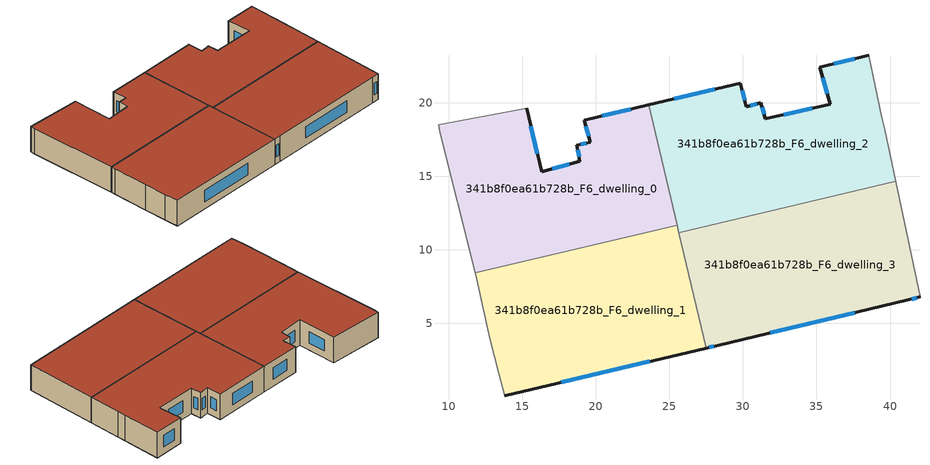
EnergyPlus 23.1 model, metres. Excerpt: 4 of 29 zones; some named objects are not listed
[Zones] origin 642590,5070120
341b8f0ea61b728b_F6_dwelling_0
 floor to 341b8f0ea61b728b_F5_dwelling_0 (EU_floor_Construction): 25.53,11.68 23.6,19.84 19.22,18.81 19.62,17.31 18.72,17.11 18.92,16.01 16.32,15.31 15.32,19.61 9.32,18.51 9.42,18.01 11.81,8.44 z18
 wall outside (EU_wall_Construction): 15.32,19.61 16.32,15.31 18.92,16.01 18.72,17.11 19.62,17.31 19.22,18.81 23.6,19.84 z18:21
 wall to 341b8f0ea61b728b_F6_dwelling_1 (EU_wall_Construction): 25.53,11.68 11.81,8.44 z18:21
 wall adiabatic (EU_wall_Construction): 11.81,8.44 9.42,18.01 9.32,18.51 15.32,19.61 z18:21
 wall to 341b8f0ea61b728b_F6_dwelling_2 (EU_wall_Construction): 23.6,19.84 25.53,11.68 z18:21
 window (EU_Window_Construction): 20.45,19.1 22.37,19.55 / 15.6,18.41 16.04,16.51 / 17.05,15.5 18.19,15.81 / 18.87,16.31 18.78,16.8 / 18.97,17.16 19.37,17.25 / 19.51,17.73 19.34,18.39 z18.84:20.16
 roof outside (EU_roof_Construction): 23.6,19.84 25.53,11.68 11.81,8.44 9.42,18.01 9.32,18.51 15.32,19.61 16.32,15.31 18.92,16.01 18.72,17.11 19.62,17.31 19.22,18.81 z21
341b8f0ea61b728b_F6_dwelling_1
 floor to 341b8f0ea61b728b_F5_dwelling_1 (EU_floor_Construction): 27.49,3.32 25.53,11.68 11.81,8.44 11.92,8 12.81,4 13.41,1.6 13.81,0.1 z18
 wall outside (EU_wall_Construction): 27.49,3.32 13.81,0.1 z18:21
 wall adiabatic (EU_wall_Construction): 13.81,0.1 13.41,1.6 12.81,4 11.92,8 11.81,8.44 z18:21
 wall to 341b8f0ea61b728b_F6_dwelling_3 (EU_wall_Construction): 25.64,11.17 27.49,3.32 z18:21
 wall to 341b8f0ea61b728b_F6_dwelling_2 (EU_wall_Construction): 25.52,11.68 25.64,11.17 z18:21
 window (EU_Window_Construction): 23.66,2.42 17.65,1 z18.84:20.16
 roof outside (EU_roof_Construction): 25.53,11.68 27.49,3.32 13.81,0.1 13.41,1.6 12.81,4 11.92,8 11.81,8.44 z21
341b8f0ea61b728b_F6_dwelling_2
 floor to 341b8f0ea61b728b_F5_dwelling_2 (EU_floor_Construction): 40.39,14.65 39.64,18.2 39.44,19 38.54,23.21 35.23,22.41 35.94,19.91 31.53,18.91 31.23,20.01 30.23,19.71 29.83,21.31 23.6,19.84 25.64,11.17 z18
 wall outside (EU_wall_Construction): 23.6,19.84 29.83,21.31 30.23,19.71 31.23,20.01 31.53,18.91 35.94,19.91 35.23,22.41 38.54,23.21 z18:21
 wall adiabatic (EU_wall_Construction): 38.54,23.21 39.44,19 39.64,18.2 40.39,14.65 z18:21
 wall to 341b8f0ea61b728b_F6_dwelling_3 (EU_wall_Construction): 40.39,14.65 25.64,11.17 z18:21
 window (EU_Window_Construction): 32.77,19.19 34.7,19.62 / 35.74,20.61 35.43,21.71 / 36.16,22.63 37.61,22.98 / 25.35,20.25 28.08,20.9 / 29.94,20.86 30.12,20.15 / 30.51,19.79 30.95,19.92 / 31.32,19.7 31.45,19.21 z18.84:20.16
 roof outside (EU_roof_Construction): 38.54,23.21 39.44,19 39.64,18.2 40.39,14.65 25.64,11.17 23.6,19.84 29.83,21.31 30.23,19.71 31.23,20.01 31.53,18.91 35.94,19.91 35.23,22.41 z21
341b8f0ea61b728b_F6_dwelling_3
 floor to 341b8f0ea61b728b_F5_dwelling_3 (EU_floor_Construction): 41.23,6.59 42.04,6.79 40.39,14.65 25.64,11.17 27.49,3.32 28.22,3.5 z18
 wall outside (EU_wall_Construction): 42.04,6.79 41.23,6.59 28.22,3.5 27.49,3.32 z18:21
 wall adiabatic (EU_wall_Construction): 40.39,14.65 42.04,6.79 z18:21
 window (EU_Window_Construction): 28.02,3.45 27.7,3.37 / 41.81,6.74 41.46,6.65 / 37.59,5.73 31.87,4.36 z18.84:20.16
 roof outside (EU_roof_Construction): 40.39,14.65 42.04,6.79 41.23,6.59 28.22,3.5 27.49,3.32 25.64,11.17 z21
[Building]
EU S2 Campaign: North Axis=0; Terrain=City; Solar Distribution=FullExterior
[Site:Location]
Lyon-Bron: Latitude=45.75; Longitude=5; Time Zone=1; Elevation=198
[SizingPeriod:WeatherFileDays]
AnnualSizingPeriod: Begin Month=1; Begin Day of Month=1; End Month=12; End Day of Month=31; Day of Week for Start Day=Monday; Use Weather File Daylight Saving Period=No; Use Weather File Rain and Snow Indicators=No
[MATERIAL]
EU_InternalMass_Material: Roughness=MediumRough; Thickness=0.1; Conductivity=1; Density=1800; Specific Heat=900; Thermal Absorptance=0.9; Solar Absorptance=0.7; Visible Absorptance=0.7
[MATERIAL:NOMASS] Roughness=MediumRough; Thermal Absorptance=0.9; Solar Absorptance=0.7; Visible Absorptance=0.7
Name | Thermal Resistance
EU_wall_NoMass | 0.776494
EU_roof_NoMass | 0.486893
EU_floor_NoMass | 0.421597
[WINDOWMATERIAL:SIMPLEGLAZINGSYSTEM]
EU_Window_SimpleGlazing: UFactor=4.24961; Solar Heat Gain Coefficient=0.83; Visible Transmittance=0.83
[CONSTRUCTION]
EU_wall_Construction: EU_wall_NoMass
EU_roof_Construction: EU_roof_NoMass
EU_floor_Construction: EU_floor_NoMass
EU_InternalMass_Construction: EU_InternalMass_Material
EU_Window_Construction: EU_Window_SimpleGlazing
[ZONE] Type=1; Multiplier=1; Ceiling Height=autocalculate; Floor Area=autocalculate; Part of Total Floor Area=Yes
Name | Volume
341b8f0ea61b728b_F6_dwelling_0 | 363.249
341b8f0ea61b728b_F6_dwelling_1 | 363.256
341b8f0ea61b728b_F6_dwelling_2 | 363.246
341b8f0ea61b728b_F6_dwelling_3 | 363.248
[INTERNALMASS] Construction=EU_InternalMass_Construction
Name | Zone or ZoneList | Surface Area
341b8f0ea61b728b_F6_dwelling_0_EU_InternalMass | 341b8f0ea61b728b_F6_dwelling_0 | 121.084
341b8f0ea61b728b_F6_dwelling_1_EU_InternalMass | 341b8f0ea61b728b_F6_dwelling_1 | 121.086
341b8f0ea61b728b_F6_dwelling_2_EU_InternalMass | 341b8f0ea61b728b_F6_dwelling_2 | 121.082
341b8f0ea61b728b_F6_dwelling_3_EU_InternalMass | 341b8f0ea61b728b_F6_dwelling_3 | 121.082
[OTHEREQUIPMENT] Fuel Type=Electricity; Design Level Calculation Method=Watts/Area; Power per Zone Floor Area=1; Fraction Latent=0; Fraction Radiant=0; Fraction Lost=0; Carbon Dioxide Generation Rate=0; EndUse Subcategory=EU_Step8_InternalGains
Name | Zone or ZoneList or Space or SpaceList | Schedule
EU_Step8_InternalGain_341b8f0ea61b728b_F6_dwelling_0_f000 | 341b8f0ea61b728b_F6_dwelling_0 | EU_Step8_GainSchedule_341b8f0ea61b728b_F6_dwelling_0_f000
EU_Step8_InternalGain_341b8f0ea61b728b_F6_dwelling_1_f000 | 341b8f0ea61b728b_F6_dwelling_1 | EU_Step8_GainSchedule_341b8f0ea61b728b_F6_dwelling_1_f000
EU_Step8_InternalGain_341b8f0ea61b728b_F6_dwelling_2_f000 | 341b8f0ea61b728b_F6_dwelling_2 | EU_Step8_GainSchedule_341b8f0ea61b728b_F6_dwelling_2_f000
EU_Step8_InternalGain_341b8f0ea61b728b_F6_dwelling_3_f000 | 341b8f0ea61b728b_F6_dwelling_3 | EU_Step8_GainSchedule_341b8f0ea61b728b_F6_dwelling_3_f000
[ZONEVENTILATION:DESIGNFLOWRATE] Schedule=EU_AlwaysOn; Design Flow Rate Calculation Method=AirChanges/Hour; Air Changes per Hour=0.693814; Ventilation Type=Natural; Fan Pressure Rise=0; Fan Total Efficiency=1; Constant Term Coefficient=1; Temperature Term Coefficient=0; Velocity Term Coefficient=0; Velocity Squared Term Coefficient=0; Minimum Indoor Temperature=-100; Maximum Indoor Temperature=100; Delta Temperature=-100; Minimum Outdoor Temperature=-100; Maximum Outdoor Temperature=100; Maximum Wind Speed=40
Name | Zone or ZoneList or Space or SpaceList
EU_ConstantAir_341b8f0ea61b728b_F6_dwelling_0 | 341b8f0ea61b728b_F6_dwelling_0
EU_ConstantAir_341b8f0ea61b728b_F6_dwelling_1 | 341b8f0ea61b728b_F6_dwelling_1
EU_ConstantAir_341b8f0ea61b728b_F6_dwelling_2 | 341b8f0ea61b728b_F6_dwelling_2
EU_ConstantAir_341b8f0ea61b728b_F6_dwelling_3 | 341b8f0ea61b728b_F6_dwelling_3
[HVACTEMPLATE:ZONE:IDEALLOADSAIRSYSTEM] System Availability Schedule=EU_AlwaysOn; Maximum Heating Supply Air Temperature=50; Minimum Cooling Supply Air Temperature=13; Maximum Heating Supply Air Humidity Ratio=0.0156; Minimum Cooling Supply Air Humidity Ratio=0.0077; Heating Limit=NoLimit; Cooling Limit=NoLimit; Heating Availability Schedule=EU_AlwaysOn; Cooling Availability Schedule=EU_CoolingOff; Dehumidification Control Type=ConstantSensibleHeatRatio; Cooling Sensible Heat Ratio=0.7; Dehumidification Setpoint=60; Humidification Control Type=None; Humidification Setpoint=30; Outdoor Air Method=None; Outdoor Air Flow Rate per Person=0.00944; Outdoor Air Flow Rate per Zone Floor Area=0; Outdoor Air Flow Rate per Zone=0; Demand Controlled Ventilation Type=None; Outdoor Air Economizer Type=NoEconomizer; Heat Recovery Type=None; Sensible Heat Recovery Effectiveness=0.7; Latent Heat Recovery Effectiveness=0.65
Name | Template Thermostat
341b8f0ea61b728b_F6_dwelling_0 | EU_HeatOnly_341b8f0ea61b728b_F6_dwelling_0
341b8f0ea61b728b_F6_dwelling_1 | EU_HeatOnly_341b8f0ea61b728b_F6_dwelling_1
341b8f0ea61b728b_F6_dwelling_2 | EU_HeatOnly_341b8f0ea61b728b_F6_dwelling_2
341b8f0ea61b728b_F6_dwelling_3 | EU_HeatOnly_341b8f0ea61b728b_F6_dwelling_3
[SIZING:ZONE] Zone Cooling Design Supply Air Temperature Input Method=SupplyAirTemperature; Zone Cooling Design Supply Air Temperature=13; Zone Heating Design Supply Air Temperature Input Method=SupplyAirTemperature; Zone Heating Design Supply Air Temperature=50; Zone Cooling Design Supply Air Humidity Ratio=0.008; Zone Heating Design Supply Air Humidity Ratio=0.008; Cooling Design Air Flow Method=DesignDay; Cooling Design Air Flow Rate=0; Cooling Minimum Air Flow per Zone Floor Area=0.000762; Cooling Minimum Air Flow=0; Cooling Minimum Air Flow Fraction=0.2; Heating Design Air Flow Method=DesignDay; Heating Design Air Flow Rate=0; Heating Maximum Air Flow per Zone Floor Area=0.002032; Heating Maximum Air Flow=0.141576; Heating Maximum Air Flow Fraction=0.3; Account for Dedicated Outdoor Air System=No; Dedicated Outdoor Air System Control Strategy=NeutralSupplyAir; Dedicated Outdoor Air Low Setpoint Temperature for Design=autosize; Dedicated Outdoor Air High Setpoint Temperature for Design=autosize; Zone Load Sizing Method=Sensible Load Only No Latent Load; Zone Latent Cooling Design Supply Air Humidity Ratio Input Method=HumidityRatioDifference; Zone Cooling Design Supply Air Humidity Ratio Difference=0.005; Zone Latent Heating Design Supply Air Humidity Ratio Input Method=HumidityRatioDifference; Zone Humidification Design Supply Air Humidity Ratio Difference=0.005
341b8f0ea61b728b_F6_dwelling_0; 341b8f0ea61b728b_F6_dwelling_1; 341b8f0ea61b728b_F6_dwelling_2; 341b8f0ea61b728b_F6_dwelling_3
[SCHEDULE:CONSTANT]
Name | Hourly Value
EU_AlwaysOn | 1
EU_CoolingOff | 0
[SCHEDULE:FILE] Column Number=1; Rows to Skip at Top=0; Number of Hours of Data=8760; Column Separator=Comma; Interpolate to Timestep=No; Minutes per Item=60; Adjust Schedule for Daylight Savings=Yes
Name | File
EU_Step8_GainSchedule_341b8f0ea61b728b_F6_dwelling_0_f000 | ../../schedules/341b8f0ea61b728b/341b8f0ea61b728b_F6_dwelling_0_f000_gain.csv
EU_Step8_GainSchedule_341b8f0ea61b728b_F6_dwelling_1_f000 | ../../schedules/341b8f0ea61b728b/341b8f0ea61b728b_F6_dwelling_1_f000_gain.csv
EU_Step8_GainSchedule_341b8f0ea61b728b_F6_dwelling_2_f000 | ../../schedules/341b8f0ea61b728b/341b8f0ea61b728b_F6_dwelling_2_f000_gain.csv
EU_Step8_GainSchedule_341b8f0ea61b728b_F6_dwelling_3_f000 | ../../schedules/341b8f0ea61b728b/341b8f0ea61b728b_F6_dwelling_3_f000_gain.csv
